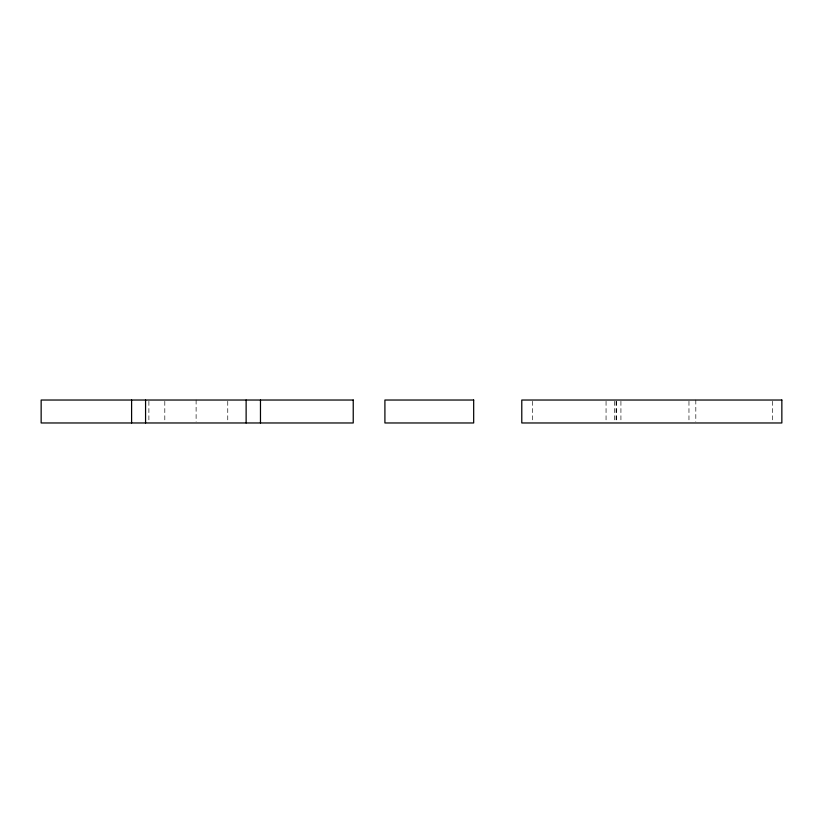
<?xml version="1.0" encoding="UTF-8"?>
<svg xmlns="http://www.w3.org/2000/svg" width="823" height="823" viewBox="0 0 823 823"><rect width="100%" height="100%" fill="white"/><g stroke="black" fill="none" stroke-linecap="round" stroke-linejoin="round"><path stroke-width="0.62" stroke-dasharray="4.12 3.09" d="M772.468 401.305L772.468 421.695M695.816 400.029L695.816 421.695M688.964 401.305L688.964 421.695M620.923 401.305L620.923 421.695M616.427 401.305L616.427 421.695M616.077 401.305L616.077 421.695M614.472 401.305L614.472 421.695M606.057 401.305L606.057 421.695M532.543 401.305L532.543 421.695M227.755 401.305L227.755 421.695M196.111 400.029L196.111 421.695M164.806 401.305L164.806 421.695M148.891 401.305L148.891 421.695"/><path stroke-width="1.23" d="M260.469 400.029L260.469 422.971M246.128 400.029L246.128 422.971M145.568 400.029L145.568 422.971M131.598 400.029L131.598 422.971M353.232 400.029L41.15 400.029L41.15 422.971L353.232 422.971L353.232 400.029M473.678 400.029L384.907 400.029L384.907 422.971L473.678 422.971L473.678 400.029M781.85 400.029L521.782 400.029L521.782 422.971L781.85 422.971L781.85 400.029"/></g></svg>
